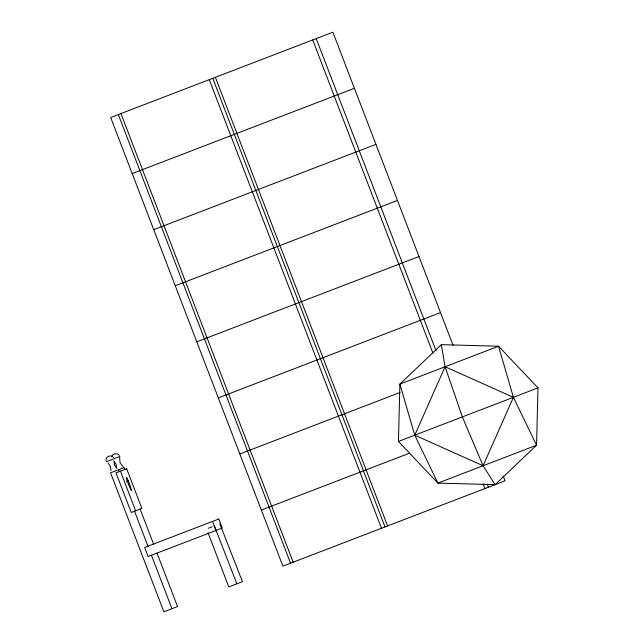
<?xml version="1.0" encoding="UTF-8"?>
<svg xmlns="http://www.w3.org/2000/svg" width="644" height="644" viewBox="0 0 644 644"><rect width="100%" height="100%" fill="white"/><g stroke="black" fill="none" stroke-linecap="round" stroke-linejoin="round"><path stroke-width="0.97" d="M106.019 460.605C105.375 456.403 111.46 454.068 113.803 457.618M398.459 441.438L399.884 384.098L441.341 344.653L498.545 346.222L537.981 387.881L536.549 445.229L495.091 484.666L437.888 483.097L398.459 441.438L537.981 387.881M111.01 470.724L110.43 466.489L108.031 462.964M113.883 460.71L114.455 464.944L116.862 468.47M119.647 457.506L120.05 462.795L123.294 467.005M111.959 456.25C113.167 453.287 117.602 452.829 119.39 455.477M132.205 173.574L354.409 88.276M153.731 229.65L375.935 144.361M175.257 285.735L397.461 200.437M196.782 341.811L418.986 256.513M218.308 397.887L440.512 312.59M106.284 461.708L119.929 456.467M126.498 481.471L128.269 480.794L126.699 477.566L126.707 478.21L126.305 478.033L127.303 481.221A9.716 0.813 69 0 0 131.497 490.672A9.628 0.805 69 0 0 128.269 480.794M239.834 453.972L400.045 392.47M208.254 528.249L212.279 526.703M214.363 525.907L236.839 583.802M219.805 523.814L242.434 581.653L228.789 586.893L207.964 532.652M261.359 510.048L409.495 453.183M114.374 461.587L116.025 464.34L116.645 467.496M495.091 484.666L483.081 465.757L462.36 416.909L445.076 366.75L441.341 344.653M453.07 345.305L332.884 32.2L110.679 117.498L282.885 566.124L505.089 480.827L503.302 476.158M316.212 38.6L436.044 350.771M487.355 484.425L488.426 487.226M312.718 39.944L432.905 353.049M483.137 483.894L484.932 488.571M215.386 77.304L387.599 525.931M212.778 78.302L384.991 526.929M209.276 79.647L381.49 528.273M120.951 113.553L293.165 562.18M118.343 114.552L290.549 563.186M212.52 521.423L215.998 530.471M124.92 469.46L124.195 467.584L110.551 472.825L163.898 611.8L177.551 606.559L156.999 553.035M140.062 508.905L153.755 544.582M120.444 471.215L135.634 510.805M118.609 469.734L119.325 471.609M134.467 511.046L148.16 546.732M151.404 555.184L171.956 608.709M445.076 366.75L414.744 435.191L437.888 483.097L536.549 445.229L513.405 397.316L498.545 346.222L399.884 384.098L414.744 435.191L483.081 465.757L513.405 397.316L445.076 366.75M126.691 468.816L116.025 472.905L131.223 512.495L141.881 508.406L126.691 468.816M218.767 519.024L144.65 547.472L148.12 556.521L222.244 528.072L218.767 519.024"/></g></svg>
